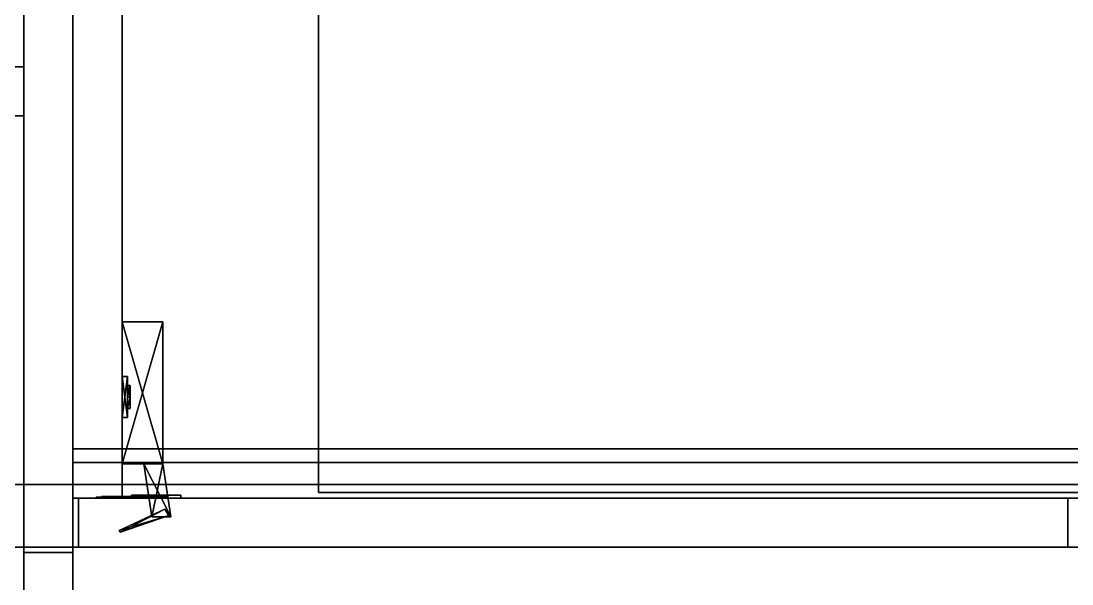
# Model space of a CAD drawing. Extents: x 0 to 6014, y -2453 to 0.
# Drawn here: x 1659 to 2044, y -786.5 to -580.2 of the extents above; entities that cross this region are included whole.
import ezdxf

# ---------------------------------------------------------------- set-up
doc = ezdxf.new("R2010")
doc.units = 0
for name, color, linetype in [('LAYER0', 7, 'CONTINUOUS'), ('LAYER1', 7, 'CONTINUOUS'), ('LAYER180', 254, 'CONTINUOUS'), ('LAYER181', 254, 'CONTINUOUS'), ('LAYER2', 7, 'CONTINUOUS'), ('LAYER20', 7, 'CONTINUOUS'), ('LAYER21', 7, 'CONTINUOUS'), ('LAYER24', 7, 'CONTINUOUS'), ('LAYER281', 7, 'CONTINUOUS'), ('LAYER299', 7, 'CONTINUOUS'), ('LAYER300', 7, 'CONTINUOUS'), ('LAYER306', 28, 'CONTINUOUS'), ('LAYER307', 253, 'CONTINUOUS'), ('LAYER308', 28, 'CONTINUOUS'), ('LAYER309', 253, 'CONTINUOUS'), ('LAYER310', 254, 'CONTINUOUS'), ('LAYER313', 254, 'CONTINUOUS'), ('LAYER314', 254, 'CONTINUOUS'), ('LAYER315', 254, 'CONTINUOUS'), ('LAYER319', 254, 'CONTINUOUS'), ('LAYER652', 7, 'CONTINUOUS'), ('LAYER685', 7, 'CONTINUOUS'), ('LAYER690', 254, 'CONTINUOUS'), ('LAYER695', 7, 'CONTINUOUS')]:
    doc.layers.add(name, color=color, linetype=linetype)

msp = doc.modelspace()

# ---------------------------------------------------------------- linework, layer by layer
at = {"layer": 'LAYER0'}
for points, invisible_edges in [([(1510, -265), (4585, 0), (2107, -1840), (1510, -265)], 7), ([(1510, -265, 5), (2107, -1840, 5), (1510, 0, 5), (1510, -265, 5)], 3), ([(1510, 0, 5), (2107, -1840, 5), (4585, 0, 5), (1510, 0, 5)], 3), ([(2107, -1840, 5), (0, -10, 5), (0, -1840, 5), (2107, -1840, 5)], 1), ([(0, -10, 5), (2107, -1840, 5), (1065, -265, 5), (0, -10, 5)], 7), ([(0, -1840), (1065, -265), (2107, -1840), (0, -1840)], 3), ([(2107, -1840), (1065, -265), (1510, -265), (2107, -1840)], 5), ([(1065, -265, 5), (2107, -1840, 5), (1510, -265, 5), (1065, -265, 5)], 3)]:
    msp.add_3dface(points, dxfattribs=dict(at, invisible_edges=invisible_edges))
at = {"layer": 'LAYER180', "invisible_edges": 1}
for points in [[(1660, -773, 912), (943, -843, 912), (943, -773, 912), (1660, -773, 912)], [(943, -843, 912), (1660, -773, 912), (1660, -843, 912), (943, -843, 912)], [(943, -773, 937), (1660, -773, 912), (943, -773, 912), (943, -773, 937)], [(1660, -773, 912), (943, -773, 937), (1660, -773, 937), (1660, -773, 912)], [(1660, -843, 937), (943, -773, 937), (943, -843, 937), (1660, -843, 937)], [(943, -773, 937), (1660, -843, 937), (1660, -773, 937), (943, -773, 937)], [(1660, -773, 912), (1660, -843, 937), (1660, -843, 912), (1660, -773, 912)], [(1660, -843, 937), (1660, -773, 912), (1660, -773, 937), (1660, -843, 937)]]:
    msp.add_3dface(points, dxfattribs=at)
at = {"layer": 'LAYER181', "invisible_edges": 1}
for points in [[(3646, -773, 912), (1660, -843, 912), (1660, -773, 912), (3646, -773, 912)], [(1660, -843, 912), (3646, -773, 912), (3646, -843, 912), (1660, -843, 912)], [(1660, -773, 937), (1660, -843, 912), (1660, -843, 937), (1660, -773, 937)], [(1660, -843, 912), (1660, -773, 937), (1660, -773, 912), (1660, -843, 912)], [(1660, -773, 937), (3646, -773, 912), (1660, -773, 912), (1660, -773, 937)], [(3646, -773, 912), (1660, -773, 937), (3646, -773, 937), (3646, -773, 912)], [(3646, -843, 937), (1660, -773, 937), (1660, -843, 937), (3646, -843, 937)], [(1660, -773, 937), (3646, -843, 937), (3646, -773, 937), (1660, -773, 937)]]:
    msp.add_3dface(points, dxfattribs=at)
at = {"layer": 'LAYER2', "invisible_edges": 1}
for points in [[(1660, -150, 155), (1678, -823, 155), (1660, -823, 155), (1660, -150, 155)], [(1678, -823, 155), (1660, -150, 155), (1678, -150, 155), (1678, -823, 155)], [(1678, -150, 912), (1660, -823, 912), (1678, -823, 912), (1678, -150, 912)], [(1660, -823, 912), (1678, -150, 912), (1660, -150, 912), (1660, -823, 912)], [(1660, -823, 912), (1660, -150, 155), (1660, -823, 155), (1660, -823, 912)], [(1660, -150, 155), (1660, -823, 912), (1660, -150, 912), (1660, -150, 155)], [(1678, -150, 912), (1678, -823, 155), (1678, -150, 155), (1678, -150, 912)], [(1678, -823, 155), (1678, -150, 912), (1678, -823, 912), (1678, -823, 155)]]:
    msp.add_3dface(points, dxfattribs=at)
at = {"layer": 'LAYER20', "invisible_edges": 1}
for points in [[(2392, -150, 156), (1678, -823, 156), (1678, -150, 156), (2392, -150, 156)], [(1678, -823, 156), (2392, -150, 156), (2392, -823, 156), (1678, -823, 156)], [(1678, -150, 174), (1678, -823, 156), (1678, -823, 174), (1678, -150, 174)], [(1678, -823, 156), (1678, -150, 174), (1678, -150, 156), (1678, -823, 156)], [(2392, -823, 174), (1678, -150, 174), (1678, -823, 174), (2392, -823, 174)], [(1678, -150, 174), (2392, -823, 174), (2392, -150, 174), (1678, -150, 174)]]:
    msp.add_3dface(points, dxfattribs=at)
at = {"layer": 'LAYER21', "invisible_edges": 1}
for points in [[(2392, -742, 893.5), (1678, -822, 893.5), (1678, -742, 893.5), (2392, -742, 893.5)], [(1678, -822, 893.5), (2392, -742, 893.5), (2392, -822, 893.5), (1678, -822, 893.5)], [(1678, -742, 911.5), (1678, -822, 893.5), (1678, -822, 911.5), (1678, -742, 911.5)], [(1678, -822, 893.5), (1678, -742, 911.5), (1678, -742, 893.5), (1678, -822, 893.5)], [(1678, -742, 911.5), (2392, -742, 893.5), (1678, -742, 893.5), (1678, -742, 911.5)], [(2392, -742, 893.5), (1678, -742, 911.5), (2392, -742, 911.5), (2392, -742, 893.5)], [(2392, -822, 911.5), (1678, -742, 911.5), (1678, -822, 911.5), (2392, -822, 911.5)], [(1678, -742, 911.5), (2392, -822, 911.5), (2392, -742, 911.5), (1678, -742, 911.5)]]:
    msp.add_3dface(points, dxfattribs=at)
at = {"layer": 'LAYER24', "invisible_edges": 1}
for points in [[(1678, -174.6001, 292), (2392, -823.0001, 292), (2392, -174.6001, 292), (1678, -174.6001, 292)], [(2392, -823.0001, 292), (1678, -174.6001, 292), (1678, -823.0001, 292), (2392, -823.0001, 292)], [(1678, -174.6001, 292), (1678, -823.0001, 274), (1678, -823.0001, 292), (1678, -174.6001, 292)], [(1678, -823.0001, 274), (1678, -174.6001, 292), (1678, -174.6001, 274), (1678, -823.0001, 274)], [(1678, -823.0001, 274), (2392, -174.6001, 274), (2392, -823.0001, 274), (1678, -823.0001, 274)], [(2392, -174.6001, 274), (1678, -823.0001, 274), (1678, -174.6001, 274), (2392, -174.6001, 274)]]:
    msp.add_3dface(points, dxfattribs=at)
at = {"layer": 'LAYER281', "invisible_edges": 1}
for points in [[(1678, -150, 1943), (1696, -755, 1943), (1678, -755, 1943), (1678, -150, 1943)], [(1696, -755, 1943), (1678, -150, 1943), (1696, -150, 1943), (1696, -755, 1943)], [(1696, -150, 2293), (1678, -755, 2293), (1696, -755, 2293), (1696, -150, 2293)], [(1678, -755, 2293), (1696, -150, 2293), (1678, -150, 2293), (1678, -755, 2293)], [(1678, -755, 2293), (1678, -150, 1943), (1678, -755, 1943), (1678, -755, 2293)], [(1678, -150, 1943), (1678, -755, 2293), (1678, -150, 2293), (1678, -150, 1943)], [(1696, -150, 2293), (1696, -755, 1943), (1696, -150, 1943), (1696, -150, 2293)], [(1696, -755, 1943), (1696, -150, 2293), (1696, -755, 2293), (1696, -755, 1943)], [(1678, -755, 2293), (1696, -755, 1943), (1696, -755, 2293), (1678, -755, 2293)], [(1696, -755, 1943), (1678, -755, 2293), (1678, -755, 1943), (1696, -755, 1943)]]:
    msp.add_3dface(points, dxfattribs=at)
at = {"layer": 'LAYER299', "invisible_edges": 1}
for points in [[(2392, -150, 1944), (1696, -755, 1944), (1696, -150, 1944), (2392, -150, 1944)], [(1696, -755, 1944), (2392, -150, 1944), (2392, -755, 1944), (1696, -755, 1944)], [(1696, -150, 1962), (1696, -755, 1944), (1696, -755, 1962), (1696, -150, 1962)], [(1696, -755, 1944), (1696, -150, 1962), (1696, -150, 1944), (1696, -755, 1944)], [(2392, -755, 1962), (1696, -150, 1962), (1696, -755, 1962), (2392, -755, 1962)], [(1696, -150, 1962), (2392, -755, 1962), (2392, -150, 1962), (1696, -150, 1962)], [(2392, -755, 1962), (1696, -755, 1944), (2392, -755, 1944), (2392, -755, 1962)], [(1696, -755, 1944), (2392, -755, 1962), (1696, -755, 1962), (1696, -755, 1944)]]:
    msp.add_3dface(points, dxfattribs=at)
at = {"layer": 'LAYER300', "invisible_edges": 1}
for points in [[(1696, -150, 2292), (2392, -755, 2292), (2392, -150, 2292), (1696, -150, 2292)], [(2392, -755, 2292), (1696, -150, 2292), (1696, -755, 2292), (2392, -755, 2292)], [(1696, -150, 2292), (1696, -755, 2274), (1696, -755, 2292), (1696, -150, 2292)], [(1696, -755, 2274), (1696, -150, 2292), (1696, -150, 2274), (1696, -755, 2274)], [(1696, -755, 2274), (2392, -150, 2274), (2392, -755, 2274), (1696, -755, 2274)], [(2392, -150, 2274), (1696, -755, 2274), (1696, -150, 2274), (2392, -150, 2274)], [(1696, -755, 2274), (2392, -755, 2292), (1696, -755, 2292), (1696, -755, 2274)], [(2392, -755, 2292), (1696, -755, 2274), (2392, -755, 2274), (2392, -755, 2292)]]:
    msp.add_3dface(points, dxfattribs=at)
at = {"layer": 'LAYER306'}
for points, invisible_edges in [([(1688.5, -754.5, 2051.5), (1688.5, -754.5, 2040.5), (1695.5, -754.5, 2040.5), (1695.291, -754.5, 2051.317)], 4), ([(1695.291, -754.5, 2051.317), (1695.5, -754.5, 2040.5), (1699.5, -754.5, 2037), (1699.5, -754.5, 2055)], 5), ([(1717.5, -754, 2025), (1712.5, -754, 2037), (1699.5, -754, 2037), (1699.5, -754, 2025)], 1), ([(1717.5, -754, 2067), (1712.5, -754, 2055), (1699.5, -754, 2055), (1699.5, -754, 2067)], 1), ([(1699.5, -754.5, 2055), (1699.5, -754.5, 2037), (1712.5, -754.5, 2037), (1712.5, -754.5, 2055)], 1), ([(1717.5, -754, 2067), (1717.5, -754, 2025), (1712.5, -754, 2037), (1712.5, -754, 2055)], 10), ([(1687.49, -754.75, 2041.025), (1686.5, -754.75, 2046), (1688.5, -754.75, 2046), (1688.5, -754.75, 2040.5)], 10), ([(1686.5, -754.75, 2046), (1687.49, -754.75, 2050.975), (1688.5, -754.75, 2051.5), (1688.5, -754.75, 2046)], 10), ([(1690.308, -754.75, 2036.808), (1687.49, -754.75, 2041.025), (1688.5, -754.75, 2040.5), (1692, -754.75, 2040.5)], 10), ([(1687.49, -754.75, 2050.975), (1690.308, -754.75, 2055.192), (1692, -754.75, 2051.5), (1688.5, -754.75, 2051.5)], 10), ([(1694.525, -754.75, 2033.99), (1690.308, -754.75, 2036.808), (1692, -754.75, 2040.5), (1695.5, -754.75, 2040.5)], 10), ([(1690.308, -754.75, 2055.192), (1694.525, -754.75, 2058.01), (1695.5, -754.75, 2051.5), (1692, -754.75, 2051.5)], 10), ([(1699.5, -754.75, 2033), (1694.525, -754.75, 2033.99), (1695.5, -754.75, 2040.5), (1699.5, -754.75, 2037)], 2), ([(1694.525, -754.75, 2058.01), (1699.5, -754.75, 2059), (1699.5, -754.75, 2055), (1695.5, -754.75, 2051.5)], 8)]:
    msp.add_3dface(points, dxfattribs=dict(at, invisible_edges=invisible_edges))
for points in [[(1717.5, -754, 2025), (1699.5, -754, 2025), (1699.5, -754, 2025), (1717.5, -754, 2025)], [(1717.5, -754, 2067), (1699.5, -754, 2067), (1699.5, -754, 2067), (1717.5, -754, 2067)], [(1712.5, -754, 2037), (1712.5, -755, 2037), (1699.5, -755, 2037), (1699.5, -754, 2037)], [(1699.5, -754, 2037), (1699.5, -755, 2037), (1699.5, -755, 2025), (1699.5, -754, 2025)], [(1699.5, -754, 2025), (1699.5, -755, 2025), (1717.5, -755, 2025), (1717.5, -754, 2025)], [(1712.5, -754, 2055), (1712.5, -755, 2055), (1699.5, -755, 2055), (1699.5, -754, 2055)], [(1699.5, -754, 2055), (1699.5, -755, 2055), (1699.5, -755, 2067), (1699.5, -754, 2067)], [(1699.5, -754, 2067), (1699.5, -755, 2067), (1717.5, -755, 2067), (1717.5, -754, 2067)], [(1712.5, -754, 2037), (1712.5, -755, 2037), (1712.5, -755, 2055), (1712.5, -754, 2055)], [(1717.5, -754, 2067), (1717.5, -755, 2067), (1717.5, -754, 2067)], [(1717.5, -755, 2025), (1717.5, -755, 2067), (1717.5, -754, 2067), (1717.5, -754, 2025)], [(1699.5, -755, 2037), (1699.5, -755, 2025), (1699.5, -755, 2037)], [(1699.5, -755, 2055), (1699.5, -755, 2067), (1699.5, -755, 2055)], [(1717.5, -755, 2025), (1699.5, -755, 2025), (1699.5, -755, 2067), (1717.5, -755, 2067)], [(1712.5, -755, 2037), (1712.5, -755, 2055), (1712.5, -755, 2037)]]:
    msp.add_3dface(points, dxfattribs=at)
at = {"layer": 'LAYER307'}
for points in [[(1696, -690.5, 2039.217), (1710.921, -742.5, 2039.217), (1696, -742.5, 2039.217), (1696, -690.5, 2039.217)], [(1710.921, -690.5, 2039.217), (1710.921, -742.5, 2039.217), (1696, -690.5, 2039.217), (1710.921, -690.5, 2039.217)], [(1696, -690.5, 2052.783), (1710.921, -690.5, 2039.217), (1696, -690.5, 2039.217), (1696, -690.5, 2052.783)], [(1710.921, -690.5, 2052.783), (1710.921, -690.5, 2039.217), (1696, -690.5, 2052.783), (1710.921, -690.5, 2052.783)], [(1696, -742.5, 2052.783), (1710.921, -690.5, 2052.783), (1696, -690.5, 2052.783), (1696, -742.5, 2052.783)], [(1710.921, -742.5, 2052.783), (1710.921, -690.5, 2052.783), (1696, -742.5, 2052.783), (1710.921, -742.5, 2052.783)], [(1710.921, -690.5, 2039.217), (1710.921, -742.5, 2052.783), (1710.921, -742.5, 2039.217), (1710.921, -690.5, 2039.217)], [(1710.921, -690.5, 2052.783), (1710.921, -742.5, 2052.783), (1710.921, -690.5, 2039.217), (1710.921, -690.5, 2052.783)], [(1696, -710.5, 2072), (1696, -725.5, 2072), (1697.99, -725.5, 2072), (1696, -710.5, 2072)], [(1697.99, -710.5, 2072), (1696, -710.5, 2072), (1697.99, -725.5, 2072), (1697.99, -710.5, 2072)], [(1696, -710.5, 2020), (1696, -710.5, 2072), (1697.99, -710.5, 2072), (1696, -710.5, 2020)], [(1697.99, -710.5, 2020), (1696, -710.5, 2020), (1697.99, -710.5, 2072), (1697.99, -710.5, 2020)], [(1696, -725.5, 2020), (1696, -710.5, 2020), (1697.99, -710.5, 2020), (1696, -725.5, 2020)], [(1697.99, -725.5, 2020), (1696, -725.5, 2020), (1697.99, -710.5, 2020), (1697.99, -725.5, 2020)], [(1697.99, -710.5, 2072), (1697.99, -725.5, 2072), (1697.99, -725.5, 2020), (1697.99, -710.5, 2072)], [(1697.99, -710.5, 2020), (1697.99, -710.5, 2072), (1697.99, -725.5, 2020), (1697.99, -710.5, 2020)], [(1697.99, -718, 2059.291), (1698.984, -713.7573, 2064.087), (1698.984, -718, 2059.291), (1697.99, -718, 2059.291)], [(1697.99, -713.7573, 2064.087), (1698.984, -713.7573, 2064.087), (1697.99, -718, 2059.291), (1697.99, -713.7573, 2064.087)], [(1697.99, -713.7573, 2064.087), (1698.984, -718, 2068.883), (1698.984, -713.7573, 2064.087), (1697.99, -713.7573, 2064.087)], [(1697.99, -718, 2068.883), (1698.984, -718, 2068.883), (1697.99, -713.7573, 2064.087), (1697.99, -718, 2068.883)], [(1697.99, -718, 2059.291), (1697.99, -713.7573, 2064.087), (1697.99, -718, 2068.883), (1697.99, -718, 2059.291)], [(1697.99, -718, 2023.117), (1698.984, -713.7573, 2027.913), (1698.984, -718, 2023.117), (1697.99, -718, 2023.117)], [(1697.99, -713.7573, 2027.913), (1698.984, -713.7573, 2027.913), (1697.99, -718, 2023.117), (1697.99, -713.7573, 2027.913)], [(1697.99, -713.7573, 2027.913), (1698.984, -718, 2032.709), (1698.984, -713.7573, 2027.913), (1697.99, -713.7573, 2027.913)], [(1697.99, -718, 2032.709), (1698.984, -718, 2032.709), (1697.99, -713.7573, 2027.913), (1697.99, -718, 2032.709)], [(1697.99, -718, 2023.117), (1697.99, -713.7573, 2027.913), (1697.99, -718, 2032.709), (1697.99, -718, 2023.117)], [(1698.984, -722.2427, 2064.087), (1698.984, -713.7573, 2064.087), (1698.984, -718, 2068.883), (1698.984, -722.2427, 2064.087)], [(1698.984, -718, 2059.291), (1698.984, -713.7573, 2064.087), (1698.984, -722.2427, 2064.087), (1698.984, -718, 2059.291)], [(1698.984, -722.2427, 2027.913), (1698.984, -713.7573, 2027.913), (1698.984, -718, 2032.709), (1698.984, -722.2427, 2027.913)], [(1698.984, -718, 2023.117), (1698.984, -713.7573, 2027.913), (1698.984, -722.2427, 2027.913), (1698.984, -718, 2023.117)], [(1697.99, -722.2427, 2064.087), (1698.984, -718, 2059.291), (1698.984, -722.2427, 2064.087), (1697.99, -722.2427, 2064.087)], [(1697.99, -718, 2059.291), (1698.984, -718, 2059.291), (1697.99, -722.2427, 2064.087), (1697.99, -718, 2059.291)], [(1697.99, -722.2427, 2064.087), (1697.99, -718, 2059.291), (1697.99, -718, 2068.883), (1697.99, -722.2427, 2064.087)], [(1697.99, -722.2427, 2064.087), (1698.984, -718, 2068.883), (1697.99, -718, 2068.883), (1697.99, -722.2427, 2064.087)], [(1698.984, -722.2427, 2064.087), (1698.984, -718, 2068.883), (1697.99, -722.2427, 2064.087), (1698.984, -722.2427, 2064.087)], [(1697.99, -722.2427, 2027.913), (1698.984, -718, 2023.117), (1698.984, -722.2427, 2027.913), (1697.99, -722.2427, 2027.913)], [(1697.99, -718, 2023.117), (1698.984, -718, 2023.117), (1697.99, -722.2427, 2027.913), (1697.99, -718, 2023.117)], [(1697.99, -722.2427, 2027.913), (1697.99, -718, 2023.117), (1697.99, -718, 2032.709), (1697.99, -722.2427, 2027.913)], [(1697.99, -722.2427, 2027.913), (1698.984, -718, 2032.709), (1697.99, -718, 2032.709), (1697.99, -722.2427, 2027.913)], [(1698.984, -722.2427, 2027.913), (1698.984, -718, 2032.709), (1697.99, -722.2427, 2027.913), (1698.984, -722.2427, 2027.913)], [(1697.99, -725.5, 2072), (1696, -725.5, 2072), (1696, -725.5, 2020), (1697.99, -725.5, 2072)], [(1697.99, -725.5, 2020), (1697.99, -725.5, 2072), (1696, -725.5, 2020), (1697.99, -725.5, 2020)], [(1703.958, -742.5, 2039.217), (1713.906, -761.8654, 2039.217), (1706.942, -761.8654, 2039.217), (1703.958, -742.5, 2039.217)], [(1710.921, -742.5, 2039.217), (1713.906, -761.8654, 2039.217), (1703.958, -742.5, 2039.217), (1710.921, -742.5, 2039.217)], [(1706.942, -761.8654, 2052.783), (1710.921, -742.5, 2052.783), (1703.958, -742.5, 2052.783), (1706.942, -761.8654, 2052.783)], [(1713.906, -761.8654, 2052.783), (1710.921, -742.5, 2052.783), (1706.942, -761.8654, 2052.783), (1713.906, -761.8654, 2052.783)], [(1710.921, -742.5, 2039.217), (1713.906, -761.8654, 2052.783), (1713.906, -761.8654, 2039.217), (1710.921, -742.5, 2039.217)], [(1710.921, -742.5, 2052.783), (1713.906, -761.8654, 2052.783), (1710.921, -742.5, 2039.217), (1710.921, -742.5, 2052.783)], [(1711.692, -759.0753, 2040.348), (1695.409, -767.5, 2040.348), (1694.918, -766.9226, 2040.348), (1711.692, -759.0753, 2040.348)], [(1694.918, -766.9226, 2051.652), (1713.182, -761.4556, 2051.652), (1711.692, -759.0753, 2051.652), (1694.918, -766.9226, 2051.652)], [(1695.409, -767.5, 2051.652), (1713.182, -761.4556, 2051.652), (1694.918, -766.9226, 2051.652), (1695.409, -767.5, 2051.652)], [(1713.182, -761.4556, 2040.348), (1695.409, -767.5, 2040.348), (1711.692, -759.0753, 2040.348), (1713.182, -761.4556, 2040.348)], [(1713.182, -761.4556, 2040.348), (1695.409, -767.5, 2051.652), (1695.409, -767.5, 2040.348), (1713.182, -761.4556, 2040.348)], [(1713.182, -761.4556, 2051.652), (1695.409, -767.5, 2051.652), (1713.182, -761.4556, 2040.348), (1713.182, -761.4556, 2051.652)]]:
    msp.add_3dface(points, dxfattribs=at)
at = {"layer": 'LAYER308'}
for points, invisible_edges in [([(1688.5, -754.5, 2195.5), (1688.5, -754.5, 2184.5), (1695.5, -754.5, 2184.5), (1695.291, -754.5, 2195.317)], 4), ([(1695.291, -754.5, 2195.317), (1695.5, -754.5, 2184.5), (1699.5, -754.5, 2181), (1699.5, -754.5, 2199)], 5), ([(1717.5, -754, 2169), (1712.5, -754, 2181), (1699.5, -754, 2181), (1699.5, -754, 2169)], 1), ([(1717.5, -754, 2211), (1712.5, -754, 2199), (1699.5, -754, 2199), (1699.5, -754, 2211)], 1), ([(1699.5, -754.5, 2199), (1699.5, -754.5, 2181), (1712.5, -754.5, 2181), (1712.5, -754.5, 2199)], 1), ([(1717.5, -754, 2211), (1717.5, -754, 2169), (1712.5, -754, 2181), (1712.5, -754, 2199)], 10), ([(1687.49, -754.75, 2185.025), (1686.5, -754.75, 2190), (1688.5, -754.75, 2190), (1688.5, -754.75, 2184.5)], 10), ([(1686.5, -754.75, 2190), (1687.49, -754.75, 2194.975), (1688.5, -754.75, 2195.5), (1688.5, -754.75, 2190)], 10), ([(1690.308, -754.75, 2180.808), (1687.49, -754.75, 2185.025), (1688.5, -754.75, 2184.5), (1692, -754.75, 2184.5)], 10), ([(1687.49, -754.75, 2194.975), (1690.308, -754.75, 2199.192), (1692, -754.75, 2195.5), (1688.5, -754.75, 2195.5)], 10), ([(1694.525, -754.75, 2177.99), (1690.308, -754.75, 2180.808), (1692, -754.75, 2184.5), (1695.5, -754.75, 2184.5)], 10), ([(1690.308, -754.75, 2199.192), (1694.525, -754.75, 2202.01), (1695.5, -754.75, 2195.5), (1692, -754.75, 2195.5)], 10), ([(1699.5, -754.75, 2177), (1694.525, -754.75, 2177.99), (1695.5, -754.75, 2184.5), (1699.5, -754.75, 2181)], 2), ([(1694.525, -754.75, 2202.01), (1699.5, -754.75, 2203), (1699.5, -754.75, 2199), (1695.5, -754.75, 2195.5)], 8)]:
    msp.add_3dface(points, dxfattribs=dict(at, invisible_edges=invisible_edges))
for points in [[(1717.5, -754, 2169), (1699.5, -754, 2169), (1699.5, -754, 2169), (1717.5, -754, 2169)], [(1717.5, -754, 2211), (1699.5, -754, 2211), (1699.5, -754, 2211), (1717.5, -754, 2211)], [(1712.5, -754, 2181), (1712.5, -755, 2181), (1699.5, -755, 2181), (1699.5, -754, 2181)], [(1699.5, -754, 2181), (1699.5, -755, 2181), (1699.5, -755, 2169), (1699.5, -754, 2169)], [(1699.5, -754, 2169), (1699.5, -755, 2169), (1717.5, -755, 2169), (1717.5, -754, 2169)], [(1712.5, -754, 2199), (1712.5, -755, 2199), (1699.5, -755, 2199), (1699.5, -754, 2199)], [(1699.5, -754, 2199), (1699.5, -755, 2199), (1699.5, -755, 2211), (1699.5, -754, 2211)], [(1699.5, -754, 2211), (1699.5, -755, 2211), (1717.5, -755, 2211), (1717.5, -754, 2211)], [(1712.5, -754, 2181), (1712.5, -755, 2181), (1712.5, -755, 2199), (1712.5, -754, 2199)], [(1717.5, -754, 2211), (1717.5, -755, 2211), (1717.5, -754, 2211)], [(1717.5, -755, 2169), (1717.5, -755, 2211), (1717.5, -754, 2211), (1717.5, -754, 2169)], [(1699.5, -755, 2181), (1699.5, -755, 2169), (1699.5, -755, 2181)], [(1699.5, -755, 2199), (1699.5, -755, 2211), (1699.5, -755, 2199)], [(1717.5, -755, 2169), (1699.5, -755, 2169), (1699.5, -755, 2211), (1717.5, -755, 2211)], [(1712.5, -755, 2181), (1712.5, -755, 2199), (1712.5, -755, 2181)]]:
    msp.add_3dface(points, dxfattribs=at)
at = {"layer": 'LAYER309'}
for points in [[(1696, -690.5, 2183.217), (1710.921, -742.5, 2183.217), (1696, -742.5, 2183.217), (1696, -690.5, 2183.217)], [(1710.921, -690.5, 2183.217), (1710.921, -742.5, 2183.217), (1696, -690.5, 2183.217), (1710.921, -690.5, 2183.217)], [(1696, -690.5, 2196.783), (1710.921, -690.5, 2183.217), (1696, -690.5, 2183.217), (1696, -690.5, 2196.783)], [(1710.921, -690.5, 2196.783), (1710.921, -690.5, 2183.217), (1696, -690.5, 2196.783), (1710.921, -690.5, 2196.783)], [(1696, -742.5, 2196.783), (1710.921, -690.5, 2196.783), (1696, -690.5, 2196.783), (1696, -742.5, 2196.783)], [(1710.921, -742.5, 2196.783), (1710.921, -690.5, 2196.783), (1696, -742.5, 2196.783), (1710.921, -742.5, 2196.783)], [(1710.921, -690.5, 2183.217), (1710.921, -742.5, 2196.783), (1710.921, -742.5, 2183.217), (1710.921, -690.5, 2183.217)], [(1710.921, -690.5, 2196.783), (1710.921, -742.5, 2196.783), (1710.921, -690.5, 2183.217), (1710.921, -690.5, 2196.783)], [(1696, -710.5, 2216), (1696, -725.5, 2216), (1697.99, -725.5, 2216), (1696, -710.5, 2216)], [(1697.99, -710.5, 2216), (1696, -710.5, 2216), (1697.99, -725.5, 2216), (1697.99, -710.5, 2216)], [(1696, -710.5, 2164), (1696, -710.5, 2216), (1697.99, -710.5, 2216), (1696, -710.5, 2164)], [(1697.99, -710.5, 2164), (1696, -710.5, 2164), (1697.99, -710.5, 2216), (1697.99, -710.5, 2164)], [(1696, -725.5, 2164), (1696, -710.5, 2164), (1697.99, -710.5, 2164), (1696, -725.5, 2164)], [(1697.99, -725.5, 2164), (1696, -725.5, 2164), (1697.99, -710.5, 2164), (1697.99, -725.5, 2164)], [(1697.99, -710.5, 2216), (1697.99, -725.5, 2216), (1697.99, -725.5, 2164), (1697.99, -710.5, 2216)], [(1697.99, -710.5, 2164), (1697.99, -710.5, 2216), (1697.99, -725.5, 2164), (1697.99, -710.5, 2164)], [(1697.99, -718, 2203.291), (1698.984, -713.7573, 2208.087), (1698.984, -718, 2203.291), (1697.99, -718, 2203.291)], [(1697.99, -713.7573, 2208.087), (1698.984, -713.7573, 2208.087), (1697.99, -718, 2203.291), (1697.99, -713.7573, 2208.087)], [(1697.99, -713.7573, 2208.087), (1698.984, -718, 2212.883), (1698.984, -713.7573, 2208.087), (1697.99, -713.7573, 2208.087)], [(1697.99, -718, 2212.883), (1698.984, -718, 2212.883), (1697.99, -713.7573, 2208.087), (1697.99, -718, 2212.883)], [(1697.99, -718, 2203.291), (1697.99, -713.7573, 2208.087), (1697.99, -718, 2212.883), (1697.99, -718, 2203.291)], [(1697.99, -718, 2167.117), (1698.984, -713.7573, 2171.913), (1698.984, -718, 2167.117), (1697.99, -718, 2167.117)], [(1697.99, -713.7573, 2171.913), (1698.984, -713.7573, 2171.913), (1697.99, -718, 2167.117), (1697.99, -713.7573, 2171.913)], [(1697.99, -713.7573, 2171.913), (1698.984, -718, 2176.709), (1698.984, -713.7573, 2171.913), (1697.99, -713.7573, 2171.913)], [(1697.99, -718, 2176.709), (1698.984, -718, 2176.709), (1697.99, -713.7573, 2171.913), (1697.99, -718, 2176.709)], [(1697.99, -718, 2167.117), (1697.99, -713.7573, 2171.913), (1697.99, -718, 2176.709), (1697.99, -718, 2167.117)], [(1698.984, -722.2427, 2208.087), (1698.984, -713.7573, 2208.087), (1698.984, -718, 2212.883), (1698.984, -722.2427, 2208.087)], [(1698.984, -718, 2203.291), (1698.984, -713.7573, 2208.087), (1698.984, -722.2427, 2208.087), (1698.984, -718, 2203.291)], [(1698.984, -722.2427, 2171.913), (1698.984, -713.7573, 2171.913), (1698.984, -718, 2176.709), (1698.984, -722.2427, 2171.913)], [(1698.984, -718, 2167.117), (1698.984, -713.7573, 2171.913), (1698.984, -722.2427, 2171.913), (1698.984, -718, 2167.117)], [(1697.99, -722.2427, 2208.087), (1698.984, -718, 2203.291), (1698.984, -722.2427, 2208.087), (1697.99, -722.2427, 2208.087)], [(1697.99, -718, 2203.291), (1698.984, -718, 2203.291), (1697.99, -722.2427, 2208.087), (1697.99, -718, 2203.291)], [(1697.99, -722.2427, 2208.087), (1697.99, -718, 2203.291), (1697.99, -718, 2212.883), (1697.99, -722.2427, 2208.087)], [(1697.99, -722.2427, 2208.087), (1698.984, -718, 2212.883), (1697.99, -718, 2212.883), (1697.99, -722.2427, 2208.087)], [(1698.984, -722.2427, 2208.087), (1698.984, -718, 2212.883), (1697.99, -722.2427, 2208.087), (1698.984, -722.2427, 2208.087)], [(1697.99, -722.2427, 2171.913), (1698.984, -718, 2167.117), (1698.984, -722.2427, 2171.913), (1697.99, -722.2427, 2171.913)], [(1697.99, -718, 2167.117), (1698.984, -718, 2167.117), (1697.99, -722.2427, 2171.913), (1697.99, -718, 2167.117)], [(1697.99, -722.2427, 2171.913), (1697.99, -718, 2167.117), (1697.99, -718, 2176.709), (1697.99, -722.2427, 2171.913)], [(1697.99, -722.2427, 2171.913), (1698.984, -718, 2176.709), (1697.99, -718, 2176.709), (1697.99, -722.2427, 2171.913)], [(1698.984, -722.2427, 2171.913), (1698.984, -718, 2176.709), (1697.99, -722.2427, 2171.913), (1698.984, -722.2427, 2171.913)], [(1697.99, -725.5, 2216), (1696, -725.5, 2216), (1696, -725.5, 2164), (1697.99, -725.5, 2216)], [(1697.99, -725.5, 2164), (1697.99, -725.5, 2216), (1696, -725.5, 2164), (1697.99, -725.5, 2164)], [(1703.958, -742.5, 2183.217), (1713.906, -761.8654, 2183.217), (1706.942, -761.8654, 2183.217), (1703.958, -742.5, 2183.217)], [(1710.921, -742.5, 2183.217), (1713.906, -761.8654, 2183.217), (1703.958, -742.5, 2183.217), (1710.921, -742.5, 2183.217)], [(1706.942, -761.8654, 2196.783), (1710.921, -742.5, 2196.783), (1703.958, -742.5, 2196.783), (1706.942, -761.8654, 2196.783)], [(1713.906, -761.8654, 2196.783), (1710.921, -742.5, 2196.783), (1706.942, -761.8654, 2196.783), (1713.906, -761.8654, 2196.783)], [(1710.921, -742.5, 2183.217), (1713.906, -761.8654, 2196.783), (1713.906, -761.8654, 2183.217), (1710.921, -742.5, 2183.217)], [(1710.921, -742.5, 2196.783), (1713.906, -761.8654, 2196.783), (1710.921, -742.5, 2183.217), (1710.921, -742.5, 2196.783)], [(1711.692, -759.0753, 2184.348), (1695.409, -767.5, 2184.348), (1694.918, -766.9226, 2184.348), (1711.692, -759.0753, 2184.348)], [(1694.918, -766.9226, 2195.652), (1713.182, -761.4556, 2195.652), (1711.692, -759.0753, 2195.652), (1694.918, -766.9226, 2195.652)], [(1695.409, -767.5, 2195.652), (1713.182, -761.4556, 2195.652), (1694.918, -766.9226, 2195.652), (1695.409, -767.5, 2195.652)], [(1713.182, -761.4556, 2184.348), (1695.409, -767.5, 2184.348), (1711.692, -759.0753, 2184.348), (1713.182, -761.4556, 2184.348)], [(1713.182, -761.4556, 2184.348), (1695.409, -767.5, 2195.652), (1695.409, -767.5, 2184.348), (1713.182, -761.4556, 2184.348)], [(1713.182, -761.4556, 2195.652), (1695.409, -767.5, 2195.652), (1713.182, -761.4556, 2184.348), (1713.182, -761.4556, 2195.652)]]:
    msp.add_3dface(points, dxfattribs=at)
at = {"layer": 'LAYER310', "invisible_edges": 1}
for points in [[(2042.5, -755, 1918), (1680, -755, 2290), (2042.5, -755, 2290), (2042.5, -755, 1918)], [(1680, -755, 2290), (2042.5, -755, 1918), (1680, -755, 1918), (1680, -755, 2290)], [(2042.5, -755, 1918), (1680, -773, 1918), (1680, -755, 1918), (2042.5, -755, 1918)], [(1680, -773, 1918), (2042.5, -755, 1918), (2042.5, -773, 1918), (1680, -773, 1918)], [(1680, -773, 1918), (1680, -755, 2290), (1680, -755, 1918), (1680, -773, 1918)], [(1680, -755, 2290), (1680, -773, 1918), (1680, -773, 2290), (1680, -755, 2290)], [(2042.5, -773, 2290), (1680, -755, 2290), (1680, -773, 2290), (2042.5, -773, 2290)], [(1680, -755, 2290), (2042.5, -773, 2290), (2042.5, -755, 2290), (1680, -755, 2290)], [(2042.5, -773, 2290), (2042.5, -755, 1918), (2042.5, -755, 2290), (2042.5, -773, 2290)], [(2042.5, -755, 1918), (2042.5, -773, 2290), (2042.5, -773, 1918), (2042.5, -755, 1918)], [(1680, -773, 1918), (2042.5, -773, 2290), (1680, -773, 2290), (1680, -773, 1918)], [(2042.5, -773, 2290), (1680, -773, 1918), (2042.5, -773, 1918), (2042.5, -773, 2290)]]:
    msp.add_3dface(points, dxfattribs=at)
at = {"layer": 'LAYER313', "invisible_edges": 1}
for points in [[(3650, -737, 2363), (1678, -737, 2293), (1678, -737, 2363), (3650, -737, 2363)], [(1678, -737, 2293), (3650, -737, 2363), (3650, -737, 2293), (1678, -737, 2293)], [(1678, -755, 2363), (1678, -737, 2293), (1678, -755, 2293), (1678, -755, 2363)], [(1678, -737, 2293), (1678, -755, 2363), (1678, -737, 2363), (1678, -737, 2293)], [(3650, -755, 2293), (1678, -737, 2293), (3650, -737, 2293), (3650, -755, 2293)], [(1678, -737, 2293), (3650, -755, 2293), (1678, -755, 2293), (1678, -737, 2293)], [(1678, -755, 2363), (3650, -737, 2363), (1678, -737, 2363), (1678, -755, 2363)], [(3650, -737, 2363), (1678, -755, 2363), (3650, -755, 2363), (3650, -737, 2363)], [(3650, -755, 2293), (1678, -755, 2363), (1678, -755, 2293), (3650, -755, 2293)], [(1678, -755, 2363), (3650, -755, 2293), (3650, -755, 2363), (1678, -755, 2363)]]:
    msp.add_3dface(points, dxfattribs=at)
at = {"layer": 'LAYER314', "invisible_edges": 1}
for points in [[(1660, -597, 2363), (935, -597, 2293), (935, -597, 2363), (1660, -597, 2363)], [(935, -597, 2293), (1660, -597, 2363), (1660, -597, 2293), (935, -597, 2293)], [(1660, -615, 2293), (935, -597, 2293), (1660, -597, 2293), (1660, -615, 2293)], [(935, -597, 2293), (1660, -615, 2293), (935, -615, 2293), (935, -597, 2293)], [(935, -615, 2363), (1660, -597, 2363), (935, -597, 2363), (935, -615, 2363)], [(1660, -597, 2363), (935, -615, 2363), (1660, -615, 2363), (1660, -597, 2363)], [(1660, -597, 2363), (1660, -615, 2293), (1660, -597, 2293), (1660, -597, 2363)], [(1660, -615, 2293), (1660, -597, 2363), (1660, -615, 2363), (1660, -615, 2293)], [(1660, -615, 2293), (935, -615, 2363), (935, -615, 2293), (1660, -615, 2293)], [(935, -615, 2363), (1660, -615, 2293), (1660, -615, 2363), (935, -615, 2363)]]:
    msp.add_3dface(points, dxfattribs=at)
at = {"layer": 'LAYER315', "invisible_edges": 1}
for points in [[(3646, -505, 1925), (1678, -755, 1925), (1678, -505, 1925), (3646, -505, 1925)], [(1678, -755, 1925), (3646, -505, 1925), (3646, -755, 1925), (1678, -755, 1925)], [(1678, -505, 1943), (1678, -755, 1925), (1678, -755, 1943), (1678, -505, 1943)], [(1678, -755, 1925), (1678, -505, 1943), (1678, -505, 1925), (1678, -755, 1925)], [(3646, -755, 1943), (1678, -505, 1943), (1678, -755, 1943), (3646, -755, 1943)], [(1678, -505, 1943), (3646, -755, 1943), (3646, -505, 1943), (1678, -505, 1943)], [(3646, -755, 1943), (1678, -755, 1925), (3646, -755, 1925), (3646, -755, 1943)], [(1678, -755, 1925), (3646, -755, 1943), (1678, -755, 1943), (1678, -755, 1925)]]:
    msp.add_3dface(points, dxfattribs=at)
at = {"layer": 'LAYER319', "invisible_edges": 1}
for points in [[(1642, -415, 1505), (1660, -615, 1505), (1642, -615, 1505), (1642, -415, 1505)], [(1660, -615, 1505), (1642, -415, 1505), (1660, -415, 1505), (1660, -615, 1505)], [(1660, -415, 2293), (1642, -615, 2293), (1660, -615, 2293), (1660, -415, 2293)], [(1642, -615, 2293), (1660, -415, 2293), (1642, -415, 2293), (1642, -615, 2293)], [(1660, -615, 1505), (1660, -415, 2293), (1660, -615, 2293), (1660, -615, 1505)], [(1660, -415, 2293), (1660, -615, 1505), (1660, -415, 1505), (1660, -415, 2293)], [(1660, -615, 1505), (1642, -615, 2293), (1642, -615, 1505), (1660, -615, 1505)], [(1642, -615, 2293), (1660, -615, 1505), (1660, -615, 2293), (1642, -615, 2293)]]:
    msp.add_3dface(points, dxfattribs=at)
at = {"layer": 'LAYER652', "invisible_edges": 1}
for points in [[(1642, -415, 155), (1660, -823, 155), (1642, -823, 155), (1642, -415, 155)], [(1660, -823, 155), (1642, -415, 155), (1660, -415, 155), (1660, -823, 155)], [(1660, -415, 912), (1642, -823, 912), (1660, -823, 912), (1660, -415, 912)], [(1642, -823, 912), (1660, -415, 912), (1642, -415, 912), (1642, -823, 912)], [(1660, -823, 155), (1660, -415, 912), (1660, -823, 912), (1660, -823, 155)], [(1660, -415, 912), (1660, -823, 155), (1660, -415, 155), (1660, -415, 912)]]:
    msp.add_3dface(points, dxfattribs=at)
at = {"layer": 'LAYER685'}
for points, invisible_edges in [([(1768, -270, 957), (1660, -150, 957), (1768, -753, 957), (1768, -270, 957)], 3), ([(1660, -415, 957), (1768, -753, 957), (1660, -150, 957), (1660, -415, 957)], 3), ([(1768, -753, 937), (1660, -415, 937), (1768, -270, 937), (1768, -753, 937)], 3), ([(1768, -753, 937), (1495, -798, 937), (1660, -415, 937), (1768, -753, 937)], 7), ([(1495, -458, 937), (1660, -415, 937), (1495, -798, 937), (1495, -458, 937)], 3), ([(1495, -458, 957), (1768, -753, 957), (1660, -415, 957), (1495, -458, 957)], 7), ([(1495, -798, 957), (1768, -753, 957), (1495, -458, 957), (1495, -798, 957)], 3), ([(3646, -853, 937), (1495, -798, 937), (1768, -753, 937), (3646, -853, 937)], 7), ([(1495, -798, 957), (3646, -853, 957), (1768, -753, 957), (1495, -798, 957)], 7), ([(3646, -853, 937), (1768, -753, 937), (2328, -753, 937), (3646, -853, 937)], 5), ([(1768, -753, 957), (3646, -853, 957), (2328, -753, 957), (1768, -753, 957)], 3)]:
    msp.add_3dface(points, dxfattribs=dict(at, invisible_edges=invisible_edges))
at = {"layer": 'LAYER690', "invisible_edges": 1}
for points in [[(1660, -355, 1918), (1660, -775, 2334), (1660, -355, 2334), (1660, -355, 1918)], [(1660, -775, 2334), (1660, -355, 1918), (1660, -775, 1918), (1660, -775, 2334)], [(1678, -355, 2334), (1660, -775, 2334), (1678, -775, 2334), (1678, -355, 2334)], [(1660, -775, 2334), (1678, -355, 2334), (1660, -355, 2334), (1660, -775, 2334)], [(1660, -355, 1918), (1678, -775, 1918), (1660, -775, 1918), (1660, -355, 1918)], [(1678, -775, 1918), (1660, -355, 1918), (1678, -355, 1918), (1678, -775, 1918)], [(1678, -775, 1918), (1678, -355, 2334), (1678, -775, 2334), (1678, -775, 1918)], [(1678, -355, 2334), (1678, -775, 1918), (1678, -355, 1918), (1678, -355, 2334)], [(1678, -775, 1918), (1660, -775, 2334), (1660, -775, 1918), (1678, -775, 1918)], [(1660, -775, 2334), (1678, -775, 1918), (1678, -775, 2334), (1660, -775, 2334)]]:
    msp.add_3dface(points, dxfattribs=at)
at = {"layer": 'LAYER695'}
for points, invisible_edges in [([(3628, -750, 5), (1660, -415, 5), (3628, -150, 5), (3628, -750, 5)], 3), ([(1660, -415, 155), (3628, -750, 155), (1660, -150, 155), (1660, -415, 155)], 3), ([(1660, -150, 155), (3628, -750, 155), (3628, -150, 155), (1660, -150, 155)], 1), ([(1660, -415, 5), (1613, -750, 5), (1613, -415, 5), (1660, -415, 5)], 1), ([(1613, -750, 5), (1660, -415, 5), (3628, -750, 5), (1613, -750, 5)], 3), ([(3628, -750, 155), (1613, -415, 155), (1613, -750, 155), (3628, -750, 155)], 1), ([(1613, -415, 155), (3628, -750, 155), (1660, -415, 155), (1613, -415, 155)], 3), ([(3628, -750, 155), (1613, -750, 5), (3628, -750, 5), (3628, -750, 155)], 1), ([(1613, -750, 5), (3628, -750, 155), (1613, -750, 155), (1613, -750, 5)], 1)]:
    msp.add_3dface(points, dxfattribs=dict(at, invisible_edges=invisible_edges))

# ---------------------------------------------------------------- meshes
at = {"layer": 'LAYER1'}
mesh = msp.add_polymesh((11, 2), dxfattribs=at)
for k, corner in enumerate([(2257, -1690, 2334), (2257, -2453, 2334), (150, -1690, 2334), (2257, -1690, 2334), (150, -160, 2334), (150, -1690, 2334), (915, -160, 2334), (150, -160, 2334), (915, -415, 2334), (915, -160, 2334), (1660, -415, 2334), (915, -415, 2334), (1660, -150, 2334), (1660, -415, 2334), (4435, -150, 2334), (1660, -150, 2334), (4435, -790, 2334), (4435, -150, 2334), (6013.688, -790, 2334), (4435, -790, 2334), (6013.688, -640, 2334), (4585, -640, 2334)]):
    mesh.set_mesh_vertex(divmod(k, 2), corner)
at = {"layer": 'LAYER306'}
mesh = msp.add_polymesh((2, 9), dxfattribs=at)
for k, corner in enumerate([(1699.5, -754.75, 2033), (1694.525, -754.75, 2033.99), (1690.308, -754.75, 2036.808), (1687.49, -754.75, 2041.025), (1686.5, -754.75, 2046), (1687.49, -754.75, 2050.975), (1690.308, -754.75, 2055.192), (1694.525, -754.75, 2058.01), (1699.5, -754.75, 2059), (1699.5, -755, 2033), (1694.525, -755, 2033.99), (1690.308, -755, 2036.808), (1687.49, -755, 2041.025), (1686.5, -755, 2046), (1687.49, -755, 2050.975), (1690.308, -755, 2055.192), (1694.525, -755, 2058.01), (1699.5, -755, 2059)]):
    mesh.set_mesh_vertex(divmod(k, 9), corner)
at = {"layer": 'LAYER308'}
mesh = msp.add_polymesh((2, 9), dxfattribs=at)
for k, corner in enumerate([(1699.5, -754.75, 2177), (1694.525, -754.75, 2177.99), (1690.308, -754.75, 2180.808), (1687.49, -754.75, 2185.025), (1686.5, -754.75, 2190), (1687.49, -754.75, 2194.975), (1690.308, -754.75, 2199.192), (1694.525, -754.75, 2202.01), (1699.5, -754.75, 2203), (1699.5, -755, 2177), (1694.525, -755, 2177.99), (1690.308, -755, 2180.808), (1687.49, -755, 2185.025), (1686.5, -755, 2190), (1687.49, -755, 2194.975), (1690.308, -755, 2199.192), (1694.525, -755, 2202.01), (1699.5, -755, 2203)]):
    mesh.set_mesh_vertex(divmod(k, 9), corner)

doc.saveas('drawing.dxf')
